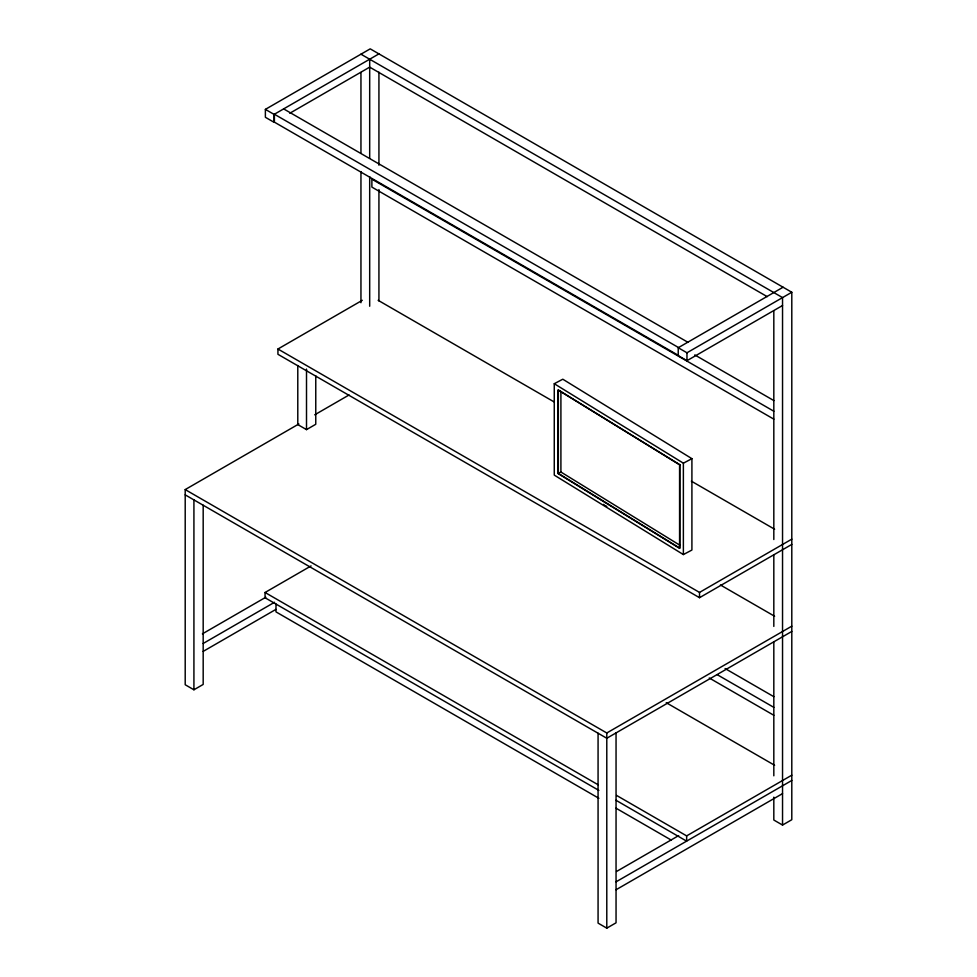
<?xml version="1.0" encoding="UTF-8"?>
<svg xmlns="http://www.w3.org/2000/svg" width="977" height="977" viewBox="0 0 977 977"><rect width="100%" height="100%" fill="white"/><g stroke="black" fill="none" stroke-linecap="round" stroke-linejoin="round"><path stroke-width="1.47" d="M378.929 53.882L274.097 114.407L274.097 122.32L265.378 117.289L265.378 109.375L370.21 48.85L791.797 292.257L791.797 819.715L782.54 825.064L773.821 820.021L773.821 797.159M289.803 113.247L369.685 67.144L767.214 296.654M791.797 544.421L699.52 597.692L277.932 354.297L277.932 349.021L362.296 300.305M203.179 505.194L203.179 684.437L193.922 689.786L185.203 684.743L185.203 489.587L298.852 423.969M314.704 414.822L349.058 394.977M297.79 365.532L297.79 424.58L306.509 429.624L315.766 424.274L315.766 375.827M782.54 305.508L686.965 360.696L678.233 355.652L678.233 347.739L783.078 287.214M598.864 790.393L265.06 597.765L265.06 592.489L311.065 565.927M678.233 347.739L686.965 352.782L791.797 292.257M202.386 633.865L265.817 597.24M203.179 643.477L274.537 602.272M203.179 651.39L275.856 609.428M277.932 349.021L699.52 592.416L791.797 539.145M185.203 489.587L606.79 732.982L791.797 626.172M791.797 631.447L606.79 738.258L185.203 494.863M616.572 871.46L678.673 835.604M616.609 795.449L686.648 835.885L791.797 775.188M616.047 881.84L791.797 780.464M616.047 889.754L782.54 793.617M598.071 733.226L598.071 923.118L606.79 928.15L616.047 922.813L616.047 732.921M554.264 383.729L562.801 379.21L691.911 458.665L691.911 550.039L683.375 554.57L554.264 475.115L554.264 383.729L683.375 463.183L683.375 554.57M558.062 473.54L679.577 548.317L679.577 464.771L558.062 389.982L558.062 473.54L560.908 472.025L679.845 545.215M683.375 463.183L691.911 458.665M605.484 505.83L606.802 506.355M360.953 54.187L782.54 297.594L782.54 825.064M283.648 108.899L687.796 342.219M694.781 354.92L773.845 400.57M678.551 347.568L274.403 114.236L274.403 122.149L678.551 355.481M265.378 109.375L274.097 114.407M773.821 411.232L371.883 179.182L371.883 187.095L773.821 419.145M378.136 300.318L553.91 401.803M691.35 481.16L774.614 529.229M720.428 584.979L774.614 616.255M725.093 668.537L773.845 696.686M717.155 674.643L773.821 707.36M709.253 677.989L773.821 715.274M666.241 702.695L774.614 765.272M265.06 592.489L598.107 784.763M615.998 800.273L686.648 841.16L686.648 835.885M598.864 798.294L275.99 611.895L275.99 603.981M615.998 808.187L671.346 840.147M603.615 504.352L604.397 505.146M773.821 310.845L773.821 539.524M773.821 554.765L773.821 626.416M773.821 641.657L773.821 775.811M699.52 592.416L699.52 597.692M686.965 352.782L686.965 360.696M606.79 732.982L606.79 928.15M560.908 391.521L560.908 472.025M378.929 72.188L378.929 165.198M378.929 189.587L378.929 300.892M369.685 59.231L369.685 158.335M369.685 176.629L369.685 306.241M360.953 72.493L360.953 153.304M360.953 171.598L360.953 302.723M306.509 369.062L306.509 429.624M193.922 499.894L193.922 689.786M679.845 464.734L558.331 389.957L558.331 473.393L679.845 548.182L679.845 464.734"/></g></svg>
